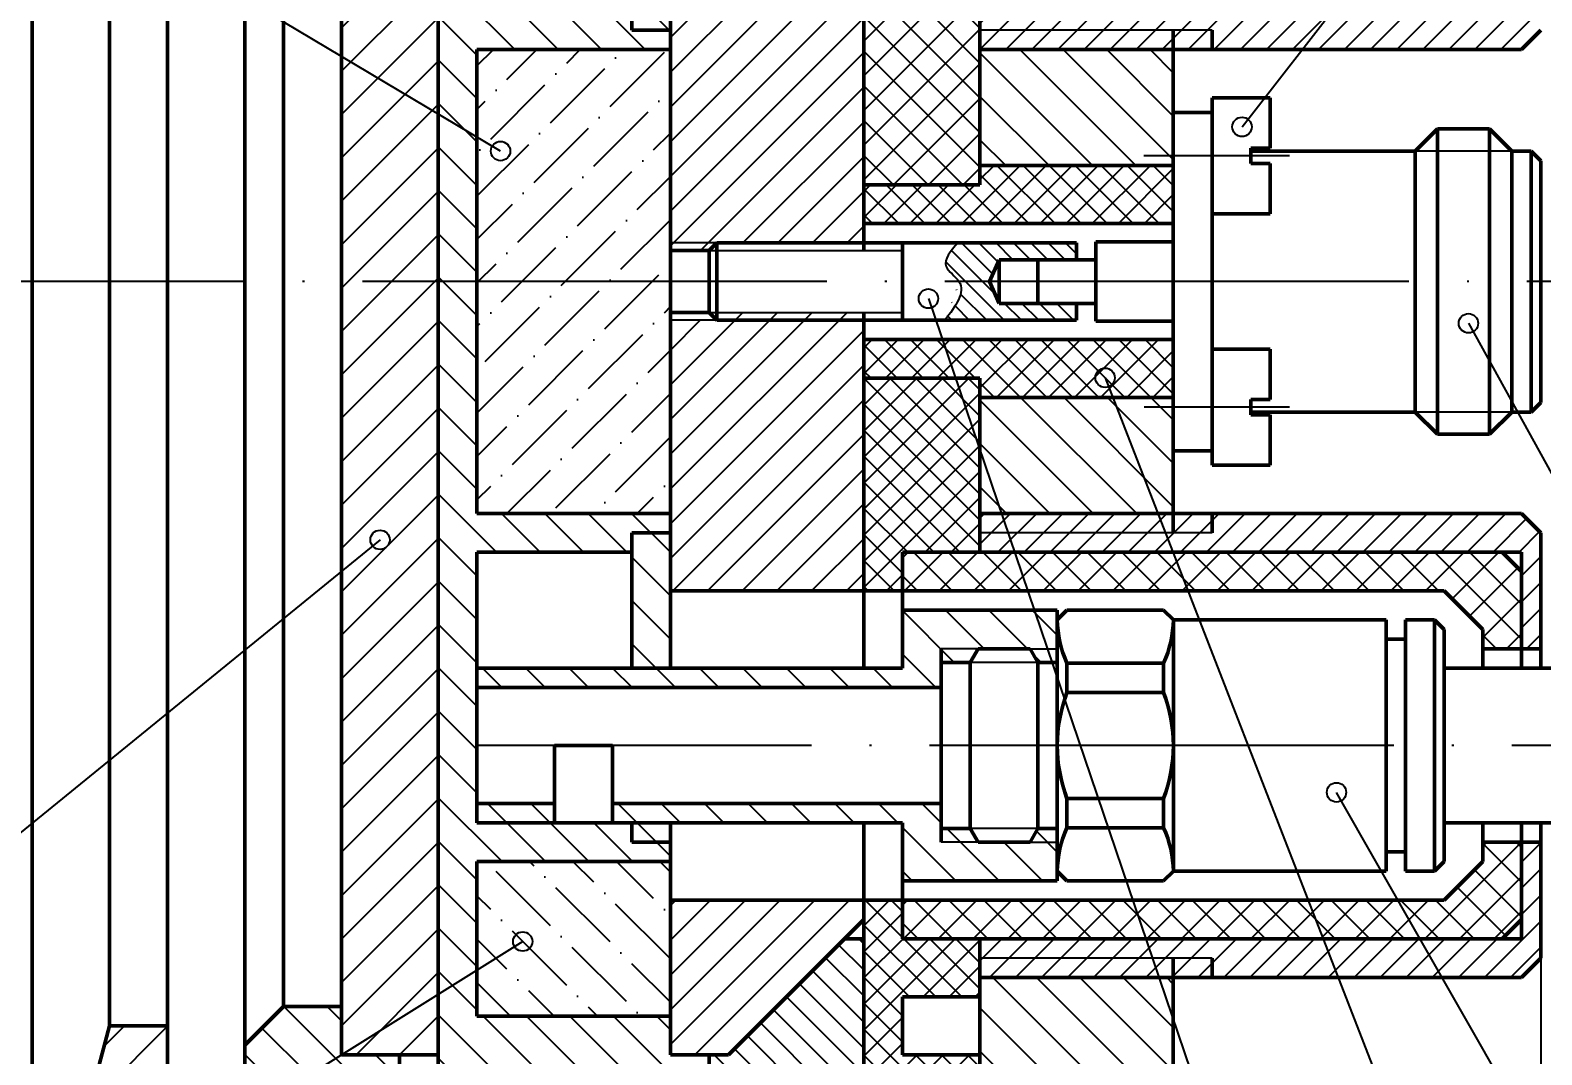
# Model space of a CAD drawing. Header units: millimetres. Extents: x -5427 to 3670, y -5891 to 948.
# Drawn here: x 1234.4 to 1312.5, y 161.8 to 214.8 of the extents above; entities that cross this region are included whole.
import ezdxf

# ---------------------------------------------------------------- set-up
doc = ezdxf.new("R2010")
doc.units = ezdxf.units.MM
doc.header["$MEASUREMENT"] = 0
doc.linetypes.add('ACAD_ISO04W100', pattern=[30, 24, -3, 0, -3])
doc.layers.add('оси', color=1, linetype='ACAD_ISO04W100')
doc.layers.add('Толстые', color=7, linetype='Continuous', lineweight=50)
doc.layers.add('Тонкие', color=140, linetype='Continuous', lineweight=25)
doc.styles.get("Standard").update_dxf_attribs({"font": 'isocpeui.ttf'})
doc.dimstyles.new('ISO-25', dxfattribs={"dimtxt": 4, "dimasz": 4, "dimexe": 1.25, "dimexo": 0, "dimtad": 1, "dimtxsty": 'Standard', "dimcen": 2.5, "dimadec": 0, "dimazin": 0, "dimtfac": 1, "dimtmove": 0, "dimatfit": 3, "dimfxl": 1, "dimarcsym": 0})
pattern_1 = [(45, (-847.4321965621589, 409.2934708427505), (-1.122532015133644, 1.122532015133644), [])]
pattern_2 = [(135, (-847.4321965621589, 409.2934708427505), (-1.122532015133644, -1.122532015133644), [])]

# ---------------------------------------------------------------- blocks, each defined once
blk = doc.blocks.new('*D57')
at = {"layer": 'Defpoints', "color": 0, "transparency": 16777216}
for p in [(1285.450202243368, 265.3352157158627), (1285.450202243368, 138.3359441790089), (1370.240925395517, 138.3359441790089)]:
    blk.add_point(p, dxfattribs=at)
at = {"layer": 'Тонкие', "color": 0, "lineweight": -2, "transparency": 16777216}
for p, q in [((1285.450202243368, 265.3352157158627), (1371.490925395517, 265.3352157158627)), ((1370.240925395517, 261.3352157158627), (1370.240925395517, 142.3359441790089)), ((1285.450202243368, 138.3359441790089), (1371.490925395517, 138.3359441790089))]:
    blk.add_line(p, q, dxfattribs=at)
at = {"layer": 'Тонкие', "color": 0, "transparency": 16777216}
for points in [[(1369.574258728851, 261.3352157158627), (1370.907592062184, 261.3352157158627), (1370.240925395517, 265.3352157158627)], [(1369.574258728851, 142.3359441790089), (1370.907592062184, 142.3359441790089), (1370.240925395517, 138.3359441790089)]]:
    blk.add_solid(points, dxfattribs=at)
at = {"layer": 'Тонкие', "color": 0, "transparency": 16777216, "insert": (1367.59016781976, 202.6375443235993), "char_height": 4, "attachment_point": 5, "rotation": 90}
blk.add_mtext('127*', dxfattribs=at)
blk = doc.blocks.new('*D403')
at = {"layer": 'Defpoints', "color": 0, "transparency": 16777216}
for p in [(1312.450612366552, 166.8355799474988), (1234.450552268201, 142.335592934448), (1312.450612366552, 125.7954134254742)]:
    blk.add_point(p, dxfattribs=at)
at = {"layer": 'Тонкие', "color": 0, "lineweight": -2, "transparency": 16777216}
for p, q in [((1312.450612366552, 166.8355799474988), (1312.450612366552, 124.5454134254742)), ((1234.450552268201, 142.335592934448), (1234.450552268201, 124.5454134254742)), ((1238.450552268201, 125.7954134254742), (1308.450612366552, 125.7954134254742))]:
    blk.add_line(p, q, dxfattribs=at)
at = {"layer": 'Тонкие', "color": 0, "transparency": 16777216}
for points in [[(1238.450552268201, 126.4620800921409), (1238.450552268201, 125.1287467588075), (1234.450552268201, 125.7954134254742)], [(1308.450612366552, 126.4620800921409), (1308.450612366552, 125.1287467588075), (1312.450612366552, 125.7954134254742)]]:
    blk.add_solid(points, dxfattribs=at)
at = {"layer": 'Тонкие', "color": 0, "transparency": 16777216, "insert": (1273.450582317377, 128.4461710012318), "char_height": 4, "attachment_point": 5}
blk.add_mtext('78*', dxfattribs=at)

msp = doc.modelspace()

# ---------------------------------------------------------------- hatches: boundary and pattern name
at = {"layer": 'Тонкие'}
h = msp.add_hatch(dxfattribs=at)
h.set_pattern_fill('ANSI31', color=256, scale=0.5, style=0)
h.set_pattern_definition(pattern_1)
h.paths.add_polyline_path([(1241.450552268201, 259.3355669604346), (1285.450202260783, 259.3355669604317), (1285.450202244464, 261.3355669604346), (1234.450552268201, 261.3355669604346), (1234.450552268201, 255.335579947441), (1238.450552268202, 240.3355799474563), (1241.4505522682, 240.3355799474472)])
h.paths.add_polyline_path([(1241.4505522682, 163.3355799474352), (1238.450552268202, 163.3355799474263), (1234.450552268201, 148.3355799474411), (1234.450552268201, 142.335592934448), (1285.450202244464, 142.335592934448), (1285.450202244465, 144.3355929344577), (1241.450552268199, 144.3355929344502)])
h = msp.add_hatch(dxfattribs=at)
h.set_pattern_fill('ANSI31', color=256, scale=0.5, angle=90, style=0)
h.set_pattern_definition(pattern_2)
h.paths.add_polyline_path([(1293.450202057369, 249.835563225996), (1290.450202288268, 249.8355632325843), (1290.450202288268, 249.3355632820244), (1288.450202243368, 248.835563251086), (1288.450202243368, 248.8355632799339), (1286.450202250157, 249.3355632489952), (1286.450202250157, 251.7355632358036), (1286.45020224565, 259.3355669604317), (1283.450216356092, 259.3355669604319), (1283.450523778521, 237.8355799474413), (1293.45020205737, 237.8355799474413)])
h.paths.add_polyline_path([(1293.450202057368, 259.3355669604234), (1290.450202243366, 259.3355669604234), (1290.450202243366, 251.7355669952924), (1290.450202288268, 251.7355632706737), (1290.450202288268, 250.8355632325843), (1293.450202057369, 250.835563225996)], flags=17)
h.paths.add_polyline_path([(1293.450204129726, 213.8355799474413), (1283.450552257065, 213.8355799474413), (1283.450552223648, 207.8355804486945), (1293.450216563868, 207.8355799474472), (1293.450228998009, 207.8355799474472), (1293.450228998009, 210.5855799474701), (1293.450210864886, 210.5855799474325)])
h.paths.add_polyline_path([(1293.45022899801, 195.8355799474413), (1283.450552298504, 195.8355802882935), (1283.450552275781, 189.835579947499), (1293.450253866292, 189.8355799474989), (1293.450247131132, 193.0855799474701), (1293.450228998009, 193.0855799474701)])
h.paths.add_polyline_path([(1293.45020205737, 165.8355799474989), (1283.450202057372, 165.835579947499), (1283.450202057373, 144.3355929344575), (1286.450202244464, 144.335592934458), (1286.450202244464, 151.9355929287558), (1286.450202250157, 154.3355966458938), (1288.450202301064, 154.8355966293791), (1290.450202288267, 154.3355966128647), (1290.450202288268, 153.8355966623049), (1293.45020205737, 153.8355966688931)])
h.paths.add_polyline_path([(1293.45020205737, 152.8355966688931), (1290.450202288268, 152.8355966623049), (1290.450202288268, 151.9355966242155), (1290.450202243366, 151.9355928995792), (1290.450202243366, 144.3355929344511), (1293.45020205737, 144.3355929344513)])
h.paths.add_polyline_path([(1286.850202231139, 154.3355966425909), (1286.450202250157, 154.3355966458938), (1286.450202250156, 151.9355929344494), (1286.850202250156, 152.3355929344489)], flags=17)
h.paths.add_polyline_path([(1290.450202288268, 152.8355966623048), (1290.050202246982, 152.8355966614264), (1290.050202246982, 152.3355929444796), (1290.450202288268, 151.9355928995788)], flags=17)
h.paths.add_polyline_path([(1290.450202288268, 154.3355966128646), (1290.050202246982, 154.3355966161675), (1290.050202246982, 153.8355966614264), (1290.450202288268, 153.8355966623049)], flags=16)
h.paths.add_polyline_path([(1286.850202250156, 251.335563235804), (1286.850202250156, 251.3355669604221), (1286.450202250156, 251.7355669604218), (1286.450202250157, 249.3355632489953), (1286.850202231139, 249.3355632522982)], flags=17)
h.paths.add_polyline_path([(1290.450202288268, 249.8355632325843), (1290.050202246981, 249.8355632334627), (1290.050202246982, 249.3355632787216), (1290.450202288268, 249.3355632820245)], flags=16)
h.paths.add_polyline_path([(1290.450202288268, 251.7355669952927), (1290.050202246982, 251.3355669503916), (1290.050202246982, 250.8355632334627), (1290.450202288268, 250.8355632325843)], flags=17)
h = msp.add_hatch(dxfattribs=at)
h.set_pattern_fill('ANSI37', color=256, scale=0.4, style=0)
h.set_pattern_definition([(45, (-32.13376869382773, 14.65053044209708), (-0.8980256121069152, 0.8980256121069154), []), (135, (-32.13376869382773, 14.65053044209708), (-0.8980256121069154, -0.8980256121069152), [])])
h.paths.add_polyline_path([(1279.450202057366, 257.3355669604346), (1275.450202057366, 257.3355671268105), (1275.450201963253, 255.835566960435), (1277.450201607397, 255.835566960435), (1277.450201260565, 251.3359188268997), (1277.450552268201, 251.3355678192614), (1277.450201260538, 251.3355678192614), (1277.45020124862, 251.1809523257176), (1279.450202057366, 254.8902483794606)])
h.paths.add_polyline_path([(1279.450202057367, 251.8355799474429), (1279.950202057367, 251.8355799474429), (1279.950202057367, 253.3355669604346), (1279.450202057366, 253.3355669604346), (1279.450202057366, 254.8902483794603), (1277.45020124862, 251.1809523257173), (1277.450201067838, 248.8355653638365), (1279.450202057368, 248.8355650167014)])
h.paths.add_polyline_path([(1283.450244953545, 257.3355669604346), (1281.450202057365, 257.3355669604347), (1281.450202057366, 253.3355669604346), (1280.950202057367, 253.3355669604346), (1280.950202057367, 251.8355799474429), (1283.450323596353, 251.8355799474429)])
h.paths.add_polyline_path([(1281.479772181857, 247.6488606635053, -0.5913973766519861), (1282.247684359852, 248.0710254001685), (1282.732882331561, 248.8355799474429), (1279.907118083342, 248.8355799474429), (1279.907118083342, 248.8355649373956), (1277.450201067838, 248.8355653638365), (1277.450200875139, 246.3355675856012), (1277.450552268201, 246.3355675856012), (1277.450200875111, 246.335216192345), (1277.450199911641, 233.8355799474413), (1279.450552268202, 233.8355799474413), (1279.450552268202, 235.8355799474413), (1283.450552375973, 235.8355799474413), (1283.450509479794, 238.8355799474429), (1279.450202057367, 238.8355799474429), (1279.450202057367, 241.835579947443), (1283.450466583616, 241.8355799474429), (1283.450437986163, 243.8355799474429), (1279.450202057368, 243.8355799474429), (1279.450202057368, 246.8355799474429), (1283.450395089985, 246.8355799474429), (1283.450366492532, 248.8355799474429), (1282.732882331561, 248.8355799474429), (1282.247684359852, 248.0710254001685, -0.2567571301440547), (1282.479772181857, 247.6488606635053, -1)])
h.paths.add_polyline_path([(1281.479772181857, 247.6488606635053, 1), (1282.479772181857, 247.6488606635053, 1)], flags=16)
h.paths.add_polyline_path([(1283.450552268203, 215.8355799474413), (1279.450552268202, 215.8355799474413), (1279.450552268202, 217.8355799474413), (1277.450198341547, 217.8355799474413), (1277.450196871259, 206.8355807494706), (1283.450552218078, 206.8355804486945)])
h = msp.add_hatch(dxfattribs=at)
h.set_pattern_fill('ANSI31', color=256, scale=0.5, angle=90, style=0)
h.set_pattern_definition(pattern_2)
h.paths.add_polyline_path([(1245.450550718434, 241.3355765599813), (1247.450552268201, 239.3355750102147), (1250.4505522682, 239.3355750102147), (1250.4505522682, 241.8355799474414), (1253.450552268201, 241.8355799474415), (1253.450552268201, 248.8355695293955), (1245.450551520038, 248.8355709179356)])
h.paths.add_polyline_path([(1245.450552268201, 255.835566960435), (1245.450551520038, 248.8355709179355), (1253.450552268201, 248.8355695293953), (1253.4505522682, 255.835566960435)])
h.paths.add_polyline_path([(1251.450552268201, 160.8355799474412), (1251.450552268201, 157.8355885098705), (1253.45055159493, 157.8355875594008), (1253.4505522682, 161.8355799474413), (1250.450552268201, 161.8355799474413), (1250.450552268201, 164.3355750102147), (1247.450552268201, 164.3355750102147), (1245.450552268201, 162.3355750102147), (1245.450552268201, 160.8355799474412)])
h.paths.add_polyline_path([(1253.450541361338, 151.8355898218961), (1251.450552268201, 151.8355898218961), (1251.4505522682, 148.835579947443), (1245.450540831984, 148.8355799474412), (1245.450540725103, 147.8355830599955), (1253.450540634212, 147.8355816057468)])
h = msp.add_hatch(dxfattribs=at)
h.set_pattern_fill('ANSI31', color=256, scale=0.5, angle=90, style=0)
h.set_pattern_definition([(135, (-32.13376869382773, 14.65053044209708), (-1.122532015133644, -1.122532015133644), [])])
h.paths.add_polyline_path([(1267.450552268201, 239.8355799474413), (1267.450552268201, 241.8355799474413), (1268.450552236141, 241.8355799367545), (1268.450552364381, 245.8355675856012), (1261.450552268201, 245.8355675856012), (1261.450552268201, 243.8355675856012), (1261.450552268201, 242.8355675856012), (1255.450552394283, 242.8355675856012), (1255.450552791929, 201.8355799474413), (1257.450552268201, 201.8355799474413), (1257.450552268201, 213.8355799474413), (1267.450553620413, 213.8355799474413), (1267.45055354529, 214.8355799474413), (1265.450552268201, 214.8355799474411), (1265.450552268201, 215.8355799474413), (1257.450552268201, 215.8355799474413), (1257.450552268201, 229.8355799474413), (1265.450552268201, 229.8355799474413), (1265.450552268201, 230.8355799474413), (1267.450552268201, 230.8355799474413), (1267.450552268201, 231.8355799474413), (1257.450552268201, 231.8355799474412), (1257.450552268202, 239.8355799474413)])
h.paths.add_polyline_path([(1263.625085268339, 254.1952388727186, -0.533045411100203), (1264.314317236155, 254.6580468916169), (1264.795779161329, 255.835566960435), (1255.450552268201, 255.835566960435), (1255.4505522779, 254.8355675856012), (1261.450552268201, 254.8355675856012), (1261.450552268201, 251.8355683895487), (1268.45055172585, 251.8355680529166), (1268.45055172585, 255.835566960435), (1264.795779161329, 255.835566960435), (1264.314317236155, 254.6580468916169, -0.3045927964812938), (1264.625085268339, 254.1952388727186, -1)])
h.paths.add_polyline_path([(1264.625085268339, 254.1952388727186, 1), (1263.625085268339, 254.1952388727186, 1)], flags=16)
h.paths.add_polyline_path([(1257.450552268201, 163.8355799474413), (1257.450552268201, 171.8355799474411), (1267.450549252264, 171.8355799474412), (1267.450550760243, 172.8355799474412), (1265.4505522682, 172.8355799474413), (1265.4505522682, 173.8355722755551), (1257.450552268202, 173.8355678916194), (1257.450552268201, 187.8355799474412), (1265.4505522682, 187.8355799474411), (1265.450552268199, 188.8355799474413), (1267.450555498486, 188.8355799474413), (1267.450555423363, 189.8355799474413), (1257.450552268201, 189.8355799474411), (1257.450552268201, 201.8355799474413), (1255.450552791929, 201.8355799474413), (1255.450553218671, 157.8355866089299), (1266.950903214965, 157.8355811435606), (1268.450549367694, 157.8355811435606), (1268.450553235028, 161.835570940756), (1267.450534172458, 161.8355664373268), (1267.450537188435, 163.8355799474413)])
h.paths.add_polyline_path([(1267.45055199057, 147.8355849024591), (1268.45053969934, 147.8355852074781), (1268.450543566688, 151.8355898218961), (1266.950911893297, 151.8355898218961), (1266.950903214965, 151.8355811435606), (1266.950903214965, 151.8355898218961), (1255.4505522682, 151.8355898218961), (1255.450551956576, 147.8355812421827)])
h.paths.add_polyline_path([(1266.950903214965, 157.8355811435606), (1267.450902977911, 157.3355813772207), (1268.450548884276, 157.3355813772207), (1268.450549367694, 157.8355811435606)])
h.paths.add_polyline_path([(1267.450902977911, 152.3355811435606), (1266.950911893297, 151.8355898218961), (1268.450543566688, 151.8355898218961), (1268.450544050097, 152.3355811435606)])
h.paths.add_polyline_path([(1257.450552268202, 174.8355682551768), (1257.450552268202, 173.8355799474411), (1261.450552268202, 173.8355799474412), (1261.450552268202, 174.8355675280525)], flags=16)
h.paths.add_polyline_path([(1264.450552268201, 174.8355669827092), (1264.450552268202, 173.8355717275631), (1279.450612366551, 173.8355799474754), (1279.450612366552, 170.8355799474989), (1287.450612366552, 170.835579947499), (1287.450612366552, 172.8355799474989), (1286.046467178123, 172.8355799474989), (1283.354757554981, 172.8355799474989), (1281.450612366552, 172.835579947499), (1281.450612366552, 174.8355638924199)])
h.paths.add_polyline_path([(1281.450612366552, 180.83556389242), (1281.450612366552, 182.8355799474953), (1283.354757554984, 182.8355799474953), (1286.046467178119, 182.8355799474989), (1287.450612366552, 182.835579947499), (1287.450612366552, 184.835579947499), (1279.450612366552, 184.835579947499), (1279.450612366552, 181.835579947499), (1257.450552268201, 181.8355592886344), (1257.450552268202, 180.8355682551769)])
h.paths.add_polyline_path([(1281.450612366552, 182.8355799474953), (1281.450612366552, 182.1355799474982), (1282.950612366552, 182.1355799474982), (1283.354757554983, 182.8355799474952)], flags=16)
h.paths.add_polyline_path([(1286.046467178119, 182.835579947499), (1286.450612366552, 182.1355799474982), (1287.450612366552, 182.1355799474982), (1287.450612366552, 182.835579947499)], flags=16)
h.paths.add_polyline_path([(1287.450612366552, 172.8355799474989), (1287.450612366552, 173.5355799474934), (1286.450612366552, 173.5355799474934), (1286.046467178123, 172.8355799474989)], flags=16)
h.paths.add_polyline_path([(1283.354757554981, 172.8355799474989), (1282.950612366548, 173.5355799474996), (1281.450612366552, 173.5355799474996), (1281.450612366552, 172.835579947499)], flags=16)
h.paths.add_polyline_path([(1257.450552268201, 222.8355799474413), (1257.450552268201, 221.8355799474413), (1279.450552268201, 221.8355799474412), (1279.450552268201, 218.8355799474413), (1287.450552268201, 218.8355799474413), (1287.450552268201, 220.8355799474413), (1286.046407079772, 220.8355799474413), (1283.354697456631, 220.8355799474413), (1281.450552268201, 220.8355799474413), (1281.450552268201, 222.8355799474413)])
h.paths.add_polyline_path([(1261.492004152529, 229.8355799474413), (1260.914653883339, 228.8355799474413), (1281.450552268201, 228.8355799474413), (1281.450552268201, 230.8355799474376), (1283.354697456633, 230.8355799474376), (1286.046407079768, 230.8355799474413), (1287.450552268201, 230.8355799474412), (1287.450552268201, 232.8355799474413), (1279.450552268201, 232.8355799474413), (1279.450552268201, 229.8355799474413)])
h.paths.add_polyline_path([(1281.450552268201, 230.8355799474376), (1281.450552268201, 230.1355799474405), (1282.950552268201, 230.1355799474405), (1283.354697456632, 230.8355799474376)], flags=16)
h.paths.add_polyline_path([(1286.046407079768, 230.8355799474413), (1286.450552268201, 230.1355799474405), (1287.450552268201, 230.1355799474406), (1287.450552268201, 230.8355799474412)], flags=16)
h.paths.add_polyline_path([(1281.450552268201, 221.535579947442), (1281.450552268201, 220.8355799474412), (1283.35469745663, 220.8355799474413), (1282.950552268197, 221.535579947442)], flags=16)
h.paths.add_polyline_path([(1287.450552268201, 220.8355799474413), (1287.450552268201, 221.5355799474356), (1286.450552268201, 221.5355799474356), (1286.046407079772, 220.8355799474413)], flags=16)
h.paths.add_polyline_path([(1267.45055301943, 221.8355799474413), (1265.450552268201, 221.8355799474413), (1265.450552268201, 214.8355799474411), (1267.45055354529, 214.8355799474413)], flags=17)
h.paths.add_polyline_path([(1265.450552268201, 230.8355799474413), (1265.450552268201, 229.8355799474413), (1267.450552268201, 229.8355799474413), (1267.450552268201, 230.8355799474413)], flags=17)
h.paths.add_polyline_path([(1267.450555498486, 188.8355799474413), (1265.4505522682, 188.8355799474413), (1265.4505522682, 181.8355668009283), (1267.450556024347, 181.8355686790053)], flags=16)
h.paths.add_polyline_path([(1267.450550760242, 172.8355799474412), (1267.450552268211, 173.835573371539), (1265.4505522682, 173.8355722755551), (1265.4505522682, 172.8355799474412)], flags=16)
h = msp.add_hatch(dxfattribs=at)
h.set_pattern_fill('ANSI31', color=256, scale=0.3, angle=90, style=0)
h.set_pattern_definition([(135, (-847.4321965621589, 409.2934708427505), (-0.6735192090801865, -0.6735192090801864), [])])
h.paths.add_polyline_path([(1269.45055172585, 255.835566960435), (1269.45055172585, 251.8355680048263), (1277.450201299078, 251.8355676201207), (1277.450201607397, 255.835566960435)])
h.paths.add_polyline_path([(1276.45055220408, 235.8355799474413), (1277.450200065801, 235.8355799474412), (1277.450200836599, 245.8355675856012), (1269.450552264639, 245.8355675856012), (1269.45055223614, 241.8355799260677), (1270.45055223614, 241.835579915381)])
h.paths.add_polyline_path([(1270.450553235038, 161.8355799474428), (1269.450553235033, 161.8355754440994), (1269.450546467185, 154.8355789053688), (1277.450198854635, 154.835578839663), (1277.450194889335, 167.8355799474412), (1276.450553235036, 167.8355799474412)])
h.paths.add_polyline_path([(1277.450198854635, 154.835578839663), (1269.450546467185, 154.8355789053688), (1269.450539699341, 147.8355855125012), (1277.450200989794, 147.8355879525823)])
h = msp.add_hatch(dxfattribs=at)
h.set_pattern_fill('ANSI31', color=256, scale=0.5, style=0)
h.set_pattern_definition(pattern_1)
h.paths.add_polyline_path([(1255.450552403982, 241.8355799474413), (1250.4505522682, 241.8355799474414), (1250.450552268201, 201.8355799474413), (1255.450552791929, 201.8355799474413)])
h.paths.add_polyline_path([(1250.4505522682, 201.8355799474412), (1250.450552268201, 161.8355799474413), (1255.450553179876, 161.8355799474413), (1255.450552791929, 201.8355799474413)])
h = msp.add_hatch(dxfattribs=at)
h.set_pattern_fill('ANSI31', color=256, scale=0.4, style=0)
h.set_pattern_definition([(45, (-847.4321965621589, 409.2934708427505), (-0.8980256121069152, 0.8980256121069154), [])])
h.paths.add_polyline_path([(1270.450552236141, 241.835579915381), (1267.450552268201, 241.8355799474413), (1267.450552268201, 233.8355799474413), (1277.450199925395, 233.8355799474413), (1277.450200005941, 234.8359321455798)])
h.paths.add_polyline_path([(1277.450198341548, 217.8355799474413), (1267.450553319921, 217.8355799474413), (1267.450554371642, 203.8355779685245), (1269.850552238494, 203.8355777890839), (1269.850557961248, 203.8355835118379), (1277.450196018776, 203.8355821297674), (1277.450196603934, 209.8355799474413), (1277.450197272247, 209.8355799474411)])
h.paths.add_polyline_path([(1277.450195774653, 200.2355761695479), (1269.450552258475, 200.2355776407829), (1269.450552260923, 200.2355777597992), (1267.450554642085, 200.2355776529376), (1267.450555723855, 185.8355799474413), (1277.450194431968, 185.835579947456)])
h.paths.add_polyline_path([(1277.450194584422, 168.8352212968266), (1277.450194279289, 169.835579947456), (1267.450546236306, 169.8355799474413), (1267.450534172458, 161.8355664373267), (1270.450553235038, 161.8355799474427)])
h.paths.add_polyline_path([(1269.850552238494, 203.8355777890839), (1267.450554371642, 203.8355779685244), (1267.450554401692, 203.4355776388386), (1269.450552238495, 203.4355777890843)])
h.paths.add_polyline_path([(1269.450552379939, 200.2355776407829), (1269.450552258475, 200.2355776407829), (1269.450552258475, 200.2355777597992), (1267.450554642085, 200.2355776529376), (1267.450554672134, 199.8355779164486), (1269.850552246657, 199.8355777776795)], flags=16)
h = msp.add_hatch(dxfattribs=at)
h.set_pattern_fill('ANSI36', color=256, scale=0.5, angle=90, style=0)
h.set_pattern_definition([(135, (-847.4321965621589, 409.2934708427505), (-3.086963041617522, 0.8418990113502338), [3.96875, -0.79375, 0, -0.79375])])
h.paths.add_polyline_path([(1257.450552268201, 163.8355799474413), (1267.450537188435, 163.8355799474412), (1267.450549252263, 171.8355799474413), (1257.450552268201, 171.8355799474411)])
h.paths.add_polyline_path([(1267.450552268201, 231.8355799474412), (1267.450552268201, 239.8355799474413), (1257.450552268202, 239.8355799474413), (1257.450552268201, 231.8355799474412)])
h = msp.add_hatch(dxfattribs=at)
h.set_pattern_fill('ANSI31', color=256, scale=0.3, style=0)
h.set_pattern_definition([(45, (-847.4321965621589, 409.2934708427505), (-0.6735192090801864, 0.6735192090801865), [])])
h.paths.add_polyline_path([(1295.450202056611, 237.8355799474413), (1295.450377225541, 236.8355799474413), (1283.450538077247, 236.8355799474413), (1283.450552375973, 235.8355799474413), (1311.450552268202, 235.8355799474411), (1311.450552268202, 230.8355799474413), (1312.450552268202, 230.8355799474413), (1312.450552268202, 236.8355799474413), (1311.450552268202, 237.8355799474413)])
h.paths.add_polyline_path([(1293.450202057369, 236.8355799474413), (1293.450202057369, 237.8355799474413), (1283.450523778521, 237.8355799474413), (1283.450538077247, 236.8355799474413)])
h.paths.add_polyline_path([(1295.450377225541, 236.8355799474413), (1295.450202056611, 237.8355799474413), (1293.450202057369, 237.8355799474413), (1293.450202057369, 236.8355799474413)], flags=16)
h.paths.add_polyline_path([(1312.450552268202, 220.8355799474413), (1311.450552268202, 220.8355799474413), (1311.450552268202, 215.8355799474413), (1283.450552268203, 215.8355799474413), (1283.450552262634, 214.8355799466424), (1295.450377164167, 214.8352295789086), (1295.450202056611, 213.8355799474413), (1311.450552268202, 213.8355799474411), (1312.450552268202, 214.8355799474416)])
h.paths.add_polyline_path([(1293.450204129726, 213.8355799474413), (1293.450202057974, 214.8352879794957), (1283.450552262634, 214.8355799466424), (1283.450552257064, 213.8355799474413)])
h.paths.add_polyline_path([(1293.450202057974, 214.8352879794958), (1293.450204129726, 213.8355799474413), (1295.450202056611, 213.8355799474413), (1295.450377164167, 214.8352295789086)], flags=16)
h.paths.add_polyline_path([(1293.450255938649, 188.835579947499), (1293.450253866292, 189.8355799474989), (1283.45055227578, 189.8355799474989), (1283.450552271993, 188.835579947499)], flags=17)
h.paths.add_polyline_path([(1293.450253866292, 189.835579947499), (1293.450255938649, 188.835579947499), (1295.450437323891, 188.835579947499), (1295.450262154962, 189.8355799474989)])
h.paths.add_polyline_path([(1295.450262154962, 189.8355799474989), (1295.450437323891, 188.835579947499), (1283.450552271993, 188.835579947499), (1283.450552268206, 187.835579947499), (1311.450612366553, 187.8355799474988), (1311.450612366552, 182.8355799474989), (1312.450612366552, 182.835579947499), (1312.450612366552, 188.835579947499), (1311.450612366552, 189.8355799474989)])
h.paths.add_polyline_path([(1311.450612366553, 165.8355799474988), (1312.450612366553, 166.8355799474995), (1312.450612366552, 172.835579947499), (1311.450612366552, 172.835579947499), (1311.450612366552, 167.8355799474989), (1283.450202057371, 167.835579947499), (1283.450202057371, 166.835579947499), (1295.450437323891, 166.8355799474988), (1295.450262154962, 165.8355799474989)])
h.paths.add_polyline_path([(1293.45020205737, 165.8355799474989), (1293.45020205737, 166.8355799474989), (1283.450202057371, 166.835579947499), (1283.450202057372, 165.835579947499)], flags=17)
h.paths.add_polyline_path([(1293.45020205737, 166.8355799474989), (1293.45020205737, 165.835579947499), (1295.450262154962, 165.8355799474989), (1295.450437323891, 166.8355799474989)], flags=17)
h = msp.add_hatch(dxfattribs=at)
h.set_pattern_fill('ANSI36', color=256, scale=0.5, style=0)
h.set_pattern_definition([(45, (-847.4321965621589, 409.2934708427505), (0.8418990113502336, 3.086963041617522), [3.96875, -0.79375, 0, -0.79375])])
h.paths.add_polyline_path([(1267.450553620413, 213.8355799474413), (1257.450552268201, 213.8355799474413), (1257.450552268201, 201.8355799474413), (1267.450552268201, 201.8355799474413), (1267.450552453738, 204.3171205307867), (1267.431743987288, 204.3171205307867), (1267.450554334055, 204.3359308864716)])
h.paths.add_polyline_path([(1267.450554711082, 199.3171202971284), (1267.450552079903, 199.3171202971284), (1267.4505522682, 201.8355799474413), (1257.450552268201, 201.8355799474413), (1257.450552268201, 189.8355799474411), (1267.450555423363, 189.8355799474413)])
h = msp.add_hatch(dxfattribs=at)
h.set_pattern_fill('ANSI37', color=256, scale=0.3, angle=90, style=0)
h.set_pattern_definition([(135, (-847.4321965621589, 409.2934708427505), (-0.6735192090801865, -0.6735192090801864), []), (225, (-847.4321965621589, 409.2934708427505), (0.6735192090801864, -0.6735192090801865), [])])
h.paths.add_polyline_path([(1293.450222780938, 204.8355799474468), (1293.450216563867, 207.8355799474471), (1283.450552223647, 207.8355804486945), (1283.450552218078, 206.8355804486945), (1277.45019687126, 206.8355807494708), (1277.450196603935, 204.8355807494708)])
h.paths.add_polyline_path([(1277.450195644114, 198.8355804928236), (1277.45019545763, 196.8355804928236), (1283.450552302291, 196.8355802882935), (1283.450552298504, 195.8355802882935), (1293.450228998009, 195.8355799474413), (1293.450228998009, 198.8355799474413)])
h = msp.add_hatch(dxfattribs=at)
h.set_pattern_fill('ANSI31', color=256, scale=0.2, angle=90, style=0)
h.set_pattern_definition([(135, (-847.4321965621589, 409.2934708427505), (-0.4490128060534577, -0.4490128060534576), [])])
edge = h.paths.add_edge_path()
edge.add_line((1284.450228998009, 202.9655799474701), (1288.45022899801, 202.9655799474701))
edge.add_line((1288.45022899801, 202.9655799474701), (1288.45022899801, 203.8355801293013))
edge.add_line((1288.45022899801, 203.8355801293012), (1282.302833175001, 203.8355812472668))
edge.add_spline(control_points=[(1282.302833175001, 203.8355812472668), (1281.937527318993, 203.4076381019635), (1281.296158853456, 202.6562971805773), (1282.19385028425, 202.1073865771806), (1282.369115674268, 201.8355799474413)], knot_values=[0, 0, 0, 0, 1.356419349146966, 2.381469068400858, 2.381469068400858, 2.381469068400858, 2.381469068400893], degree=3, periodic=0)
edge.add_line((1282.369115674268, 201.8355799474413), (1283.950228998009, 201.8355799474413))
edge.add_line((1283.950228998009, 201.8355799474413), (1284.450228998009, 202.9655799474702))
edge = h.paths.add_edge_path()
edge.add_line((1283.950228998022, 201.8355799474413), (1282.369115674267, 201.8355799474413))
edge.add_spline(control_points=[(1282.369115674268, 201.8355799474413), (1282.733100232892, 201.2711021794852), (1282.186512090738, 200.5533406313317), (1281.639923948584, 199.8355790831785)], knot_values=[2.381469068400858, 2.381469068400858, 2.381469068400858, 2.381469068400893, 4.510253705196564, 4.510253705196564, 4.510253705196564, 4.510253705196564], degree=3, periodic=0)
edge.add_line((1281.639923948584, 199.8355790831785), (1288.45022899801, 199.8355798373192))
edge.add_line((1288.45022899801, 199.8355798373192), (1288.45022899801, 200.7055799474701))
edge.add_line((1288.45022899801, 200.7055799474701), (1284.450228998009, 200.7055799474701))
edge.add_line((1284.450228998009, 200.7055799474701), (1283.950228998022, 201.8355799474413))
h = msp.add_hatch(dxfattribs=at)
h.set_pattern_fill('ANSI37', color=256, scale=0.3, style=0)
h.set_pattern_definition([(45, (-25.11330042412737, -343.3494697649093), (-0.6735192090801864, 0.6735192090801865), []), (135, (-25.11330042412737, -343.3494697649093), (-0.6735192090801865, -0.6735192090801864), [])])
h.paths.add_polyline_path([(1283.450552302291, 196.8355802882934), (1277.45019545763, 196.8355804928236), (1277.450194431968, 185.835579947456), (1279.450612366552, 185.835579947459), (1279.450612366552, 187.835579947499), (1283.450552268206, 187.835579947499)])
h.paths.add_polyline_path([(1283.450202057371, 167.835579947499), (1279.450612366552, 167.8355799474991), (1279.450612366552, 169.835579947459), (1277.450194279289, 169.835579947456), (1277.450198854635, 154.835578839663), (1279.450202115182, 154.8355788232358), (1279.450202115182, 154.8355800027952), (1283.450202057372, 154.8355800077156), (1283.450202057373, 156.8355800077157), (1279.450202112721, 156.8355800027952), (1279.450202109031, 159.8355800027953), (1283.450202057372, 159.8355800077156), (1283.450202057372, 161.8355800077156), (1279.45020210657, 161.8355800027952), (1279.45020210288, 164.8355800027953), (1283.450202057372, 164.8355800077156)])
h.paths.add_polyline_path([(1279.450202057372, 150.3355929898036), (1279.950202120716, 150.3355929904186), (1279.950202118871, 151.8355800034103), (1279.450202118871, 151.8355800027953), (1279.450202115182, 154.8355788232358), (1277.450198854635, 154.835578839663), (1277.450200989793, 147.8355879525823), (1275.450201932584, 147.8355873425365), (1275.450202057365, 146.335592768072), (1279.450202057373, 146.3355929344479)])
h.paths.add_polyline_path([(1283.450202057372, 151.8355800077155), (1280.950202118871, 151.8355800046403), (1280.950202120716, 150.3355929916487), (1281.450202057372, 150.3355929922637), (1281.450202057372, 146.3355929344538), (1283.450202057373, 146.335592934454)])
h = msp.add_hatch(dxfattribs=at)
h.set_pattern_fill('ANSI37', color=256, scale=0.4, angle=90, style=0)
h.set_pattern_definition([(135, (-32.13376869382773, 14.65053044209708), (-0.8980256121069154, -0.8980256121069152), []), (225, (-32.13376869382773, 14.65053044209708), (0.8980256121069152, -0.8980256121069154), [])])
h.paths.add_polyline_path([(1310.450612366553, 187.8355799474988), (1293.425181455558, 187.8355799474989), (1294.201658367987, 185.8355799474809), (1307.450612366551, 185.8355799475005), (1309.450612366552, 183.8355799474992), (1309.450612366552, 182.835579947499), (1311.450612366552, 182.835579947499), (1311.450612366552, 186.835579947499)])
h.paths.add_polyline_path([(1311.450612366552, 168.835579947499), (1311.450612366552, 172.835579947499), (1309.450612366552, 172.835579947499), (1309.450612366552, 171.8355799474988), (1307.450612366554, 169.8355799475004), (1300.413473667357, 169.8355799474899), (1301.189950579775, 167.835579947499), (1310.450612366553, 167.835579947499)])
h.paths.add_polyline_path([(1300.413473667357, 169.83557994749), (1291.34724081913, 169.8355799474766), (1292.026082367199, 167.835579947499), (1301.189950579775, 167.835579947499)])
h.paths.add_polyline_path([(1291.34724081913, 169.8355799474766), (1279.450612366553, 169.835579947459), (1279.450612366552, 167.835579947499), (1292.026082367199, 167.835579947499)])
h.paths.add_polyline_path([(1285.237666886432, 187.835579947499), (1279.450612366552, 187.835579947499), (1279.450612366552, 185.8355799474591), (1285.916508434519, 185.8355799474686)])
h.paths.add_polyline_path([(1293.425181455558, 187.8355799474989), (1285.237666886432, 187.835579947499), (1285.916508434519, 185.8355799474686), (1294.201658367987, 185.8355799474809)])

# ---------------------------------------------------------------- linework, layer by layer
at = {"layer": 'оси'}
for p, q in [((1299.450228998008, 208.3355799474413), (1291.927942502765, 208.3355799474413)), ((1335.732888167326, 201.8355799474413), (1214.193026155881, 201.8355799474413)), ((1299.45022899801, 195.3355799474413), (1291.938706568094, 195.3355799474413)), ((1334.950359488408, 177.8355613267063), (1257.450546451205, 177.8355678916158))]:
    msp.add_line(p, q, dxfattribs=at)
at = {"layer": 'Толстые'}
for p, q in [((1234.450552268201, 261.3355669604346), (1234.450552268201, 142.335592934448)), ((1241.4505522682, 144.3355929344502), (1241.450552268201, 259.3355669604346)), ((1245.450540725103, 147.8355830599954), (1245.450552268201, 255.835566960435)), ((1255.45055321867, 157.8355866089298), (1255.450552268201, 255.835566960435)), ((1250.450552268201, 161.8355799474413), (1250.4505522682, 241.8355799474414)), ((1238.450552268193, 240.3355799474862), (1238.450552268202, 163.3355799474255)), ((1247.450552268201, 239.3355750102147), (1247.450552268201, 164.3355750102147)), ((1265.450552268201, 214.8355799474413), (1265.450552268201, 221.8355799474413)), ((1267.450556024347, 181.8355686790053), (1267.45055301943, 221.8355799474413)), ((1277.450198876198, 221.8355799474413), (1277.450196603934, 204.8355799474413)), ((1283.450552268203, 215.8355799474413), (1283.450552218078, 206.8355804486945)), ((1267.450552268201, 214.8355799474413), (1265.450552268201, 214.835579947441)), ((1293.450202057369, 214.8355799474413), (1293.450255938649, 188.835579947499)), ((1295.450202056611, 213.8355799474413), (1295.450377225541, 214.8355799474413)), ((1312.450552268202, 214.8355799474411), (1311.450552268202, 213.8355799474411)), ((1257.450552268201, 189.835579947441), (1257.450552268201, 213.8355799474413)), ((1267.450552268201, 213.8355799474413), (1257.450552268201, 213.8355799474413)), ((1311.450552268202, 213.8355799474411), (1283.45052489999, 213.8355799474413)), ((1295.450228998009, 192.3355799474412), (1295.450228998009, 211.335579947441)), ((1298.450228998009, 211.335579947441), (1295.450228998009, 211.335579947441)), ((1298.45022899801, 208.7355799474441), (1298.450228998009, 211.335579947441)), ((1295.450228998009, 210.5855799474701), (1293.450228998009, 210.5855799474701)), ((1293.450228998009, 193.0855799474701), (1293.450228998009, 210.5855799474701)), ((1277.450196603934, 209.8355799474413), (1277.450195979765, 203.4355762126521)), ((1307.100228998009, 209.7355799474411), (1305.950228998009, 208.585579947441)), ((1309.80022899801, 209.7355799474411), (1307.100228998008, 209.7355799474411)), ((1307.100228998009, 193.9355799474409), (1307.100228998008, 209.7355799474411)), ((1310.950228998009, 208.585579947441), (1309.80022899801, 209.7355799474411)), ((1309.80022899801, 193.9355799474409), (1309.80022899801, 209.7355799474411)), ((1297.45022899801, 207.9355799474409), (1297.450228998009, 208.7355799474411)), ((1298.450228998008, 208.7355799474441), (1297.450228998009, 208.7355799474473)), ((1305.950228998008, 208.585579947441), (1297.450228998009, 208.585579947441)), ((1298.450228998009, 207.9355799474409), (1297.45022899801, 207.9355799474409)), ((1298.45022899801, 205.335579947441), (1298.45022899801, 207.9355799474407)), ((1305.950228998008, 195.0855799474406), (1305.950228998009, 208.585579947441)), ((1311.950228998009, 208.585579947441), (1310.950228998008, 208.585579947441)), ((1310.950228998009, 195.0855799474406), (1310.95022899801, 208.5855799474401)), ((1311.950228998009, 208.585579947441), (1312.450228998009, 208.085579947441)), ((1311.950228998009, 195.085579947441), (1311.950228998009, 208.585579947441)), ((1312.450228998009, 195.585579947441), (1312.450228998009, 208.085579947441)), ((1293.450228998009, 207.8355799474465), (1283.450552223647, 207.8355804486945)), ((1245.450552268201, 206.8355750102147), (1245.450552268201, 159.8355750102147)), ((1283.450552218078, 206.8355804486945), (1277.450196954796, 206.8355807494708)), ((1293.45022884763, 204.8355799474465), (1277.450196854543, 204.8355807494708)), ((1298.450228998009, 205.335579947441), (1295.450228998009, 205.3355799474413)), ((1267.450552081257, 199.3352265841846), (1267.450552455144, 204.3359290075601)), ((1269.450552238495, 203.4355777890843), (1267.450554401692, 203.4355776388386)), ((1269.850552238494, 203.8355777890839), (1269.450552238495, 203.4355777890843)), ((1269.450552258475, 203.435577809065), (1269.450552258475, 200.2355777922586)), ((1269.850552244188, 203.8355777947769), (1269.850552273364, 199.8355777890839)), ((1288.45022899801, 203.8355801293013), (1269.850557961248, 203.8355835118379)), ((1279.450196058591, 203.8355817660474), (1279.450192076802, 199.8355788462163)), ((1288.45022899801, 202.9655799474701), (1288.45022899801, 203.8355801293013)), ((1293.450228998009, 203.8855799474701), (1289.450228998009, 203.8855799474701)), ((1289.45022899801, 199.7855799474701), (1289.45022899801, 203.8855799474701)), ((1283.950228998009, 201.8355799474413), (1284.450228998009, 202.9655799474701)), ((1289.450228998009, 202.9655799474701), (1284.450228998009, 202.9655799474701)), ((1284.450228998009, 200.70557994747), (1284.450228998009, 202.9655799474701)), ((1286.450228998009, 200.70557994747), (1286.450228998009, 202.9655799474701)), ((1283.950228998009, 201.8355799474701), (1284.450228998009, 200.7055799474701)), ((1269.450552260923, 200.2355777597992), (1267.450552148573, 200.2355776529374)), ((1269.850552273364, 199.8355777509724), (1269.450552260922, 200.2355777597992)), ((1277.450195774653, 200.235576199844), (1277.450194058999, 181.8355780690327)), ((1289.450228998009, 200.7055799474701), (1284.450228998009, 200.7055799474701)), ((1288.45022899801, 199.8355798373192), (1288.450228998011, 200.7055799474701)), ((1288.45022899801, 199.8355798373192), (1269.850552246657, 199.8355777776795)), ((1293.450228998009, 199.7855799474701), (1289.450228998009, 199.7855799474701)), ((1293.450229100268, 198.8355799474413), (1277.450195433726, 198.8355804928236)), ((1298.450228998009, 198.335579947441), (1295.450228998009, 198.335579947441)), ((1298.45022899801, 195.7355799474441), (1298.450228998009, 198.335579947441)), ((1283.450552302291, 196.8355802882935), (1277.450195365554, 196.8355804928236)), ((1283.450552302291, 196.8355802882935), (1283.450552268206, 187.835579947499)), ((1293.450228998009, 195.8355799474413), (1283.450552298504, 195.8355802882935)), ((1297.45022899801, 194.9355799474409), (1297.450228998009, 195.7355799474411)), ((1298.450228998008, 195.7355799474441), (1297.450228998009, 195.7355799474473)), ((1312.450228998009, 195.585579947441), (1311.950228998009, 195.085579947441)), ((1305.950228998009, 195.085579947441), (1297.45022899801, 195.085579947441)), ((1298.450228998009, 194.9355799474409), (1297.45022899801, 194.9355799474409)), ((1298.45022899801, 192.335579947441), (1298.45022899801, 194.9355799474407)), ((1307.100228998009, 193.9355799474409), (1305.950228998009, 195.085579947441)), ((1310.950228998009, 195.085579947441), (1309.80022899801, 193.9355799474409)), ((1311.950228998009, 195.085579947441), (1310.950228998009, 195.085579947441)), ((1309.80022899801, 193.9355799474409), (1307.100228998009, 193.9355799474409)), ((1295.450228998009, 193.0855799474701), (1293.450228998009, 193.0855799474701)), ((1298.450228998009, 192.335579947441), (1295.450228998009, 192.3355799474413)), ((1267.450552268201, 189.8355799474413), (1257.450552268201, 189.8355799474411)), ((1311.450612366552, 189.8355799474989), (1283.450584998341, 189.835579947499)), ((1295.450262154962, 189.835579947499), (1295.450437323891, 188.835579947499)), ((1312.450612366552, 188.8355799474989), (1311.450612366552, 189.8355799474989)), ((1267.4505522682, 188.8355799474413), (1265.450552268199, 188.8355799474413)), ((1265.4505522682, 181.8355668009283), (1265.450552268199, 188.8355799474413)), ((1312.450612366552, 188.8355799474989), (1312.450612366552, 181.8355799474989)), ((1265.450552268199, 187.8355799474411), (1257.450552268201, 187.8355799474411)), ((1257.450552268201, 187.8355799474411), (1257.450552268202, 173.8355799474411)), ((1311.450612366552, 187.8355799474988), (1279.450612366552, 187.835579947499)), ((1279.450612366552, 187.835579947499), (1279.450612366552, 185.835579947499)), ((1279.450612366552, 187.835579947499), (1279.450612366552, 184.835579947499)), ((1311.450612366552, 186.8355799474989), (1310.450612366552, 187.8355799474989)), ((1311.450612366552, 187.8355799474988), (1311.450612366552, 181.8355799474988)), ((1267.450552268201, 185.8355799474413), (1307.450612366551, 185.8355799475005)), ((1309.450612366552, 183.835579947499), (1307.450612366552, 185.835579947499)), ((1279.450612366552, 184.835579947499), (1287.450612366552, 184.835579947499)), ((1279.450612366552, 184.835579947499), (1279.450612366552, 181.835579947499)), ((1287.450612366552, 184.835579947499), (1287.450612366552, 170.835579947499)), ((1287.950612366552, 184.8355799474989), (1287.450612366552, 184.335579947498)), ((1287.950612366552, 184.8355799474989), (1292.950612366552, 184.8355799474994)), ((1292.950612366552, 184.8355799474989), (1293.450612366552, 184.3355799474984)), ((1287.450612366552, 184.335579947498), (1287.450612366552, 171.335579947498)), ((1293.450612366552, 184.3355799474984), (1293.450612366552, 171.3355799474984)), ((1304.450612366552, 184.3355799474989), (1293.450612366552, 184.3355799474984)), ((1304.450612366552, 184.3355799474989), (1304.450612366552, 171.3355799474989)), ((1305.450612366552, 184.3355799474989), (1305.450612366552, 171.3355799474994)), ((1306.950612366552, 184.3355799474989), (1305.450612366552, 184.3355799474989)), ((1306.950612366552, 184.3355799474994), (1306.950612366552, 171.3355799474984)), ((1306.950612366552, 184.3355799474989), (1307.450612366552, 183.8355799474989)), ((1307.450612366552, 183.8355799474989), (1307.450612366552, 171.8355799474994)), ((1309.450612366552, 181.8355799474989), (1309.450612366552, 183.835579947499)), ((1305.450612366552, 183.3355799474989), (1304.450612366552, 183.3355799474989)), ((1281.450612366552, 182.835579947499), (1281.450612366552, 172.835579947499)), ((1282.950612366552, 182.1355799474982), (1281.450612366552, 182.1355799474982)), ((1283.354757554985, 182.8355799474989), (1282.950612366552, 182.1355799474982)), ((1282.950612366552, 182.1355799474982), (1282.950612366552, 173.5355799474978)), ((1286.046467178119, 182.835579947499), (1283.354757554982, 182.8355799474953)), ((1286.046467178119, 182.8355799474989), (1283.354757554984, 182.8355799474953)), ((1286.046467178119, 182.8355799474989), (1286.450612366552, 182.1355799474982)), ((1286.450612366552, 182.1355799474982), (1286.450612366552, 173.535579947496)), ((1286.450612366552, 182.1355799474982), (1287.450612366552, 182.1355799474982)), ((1287.950612366552, 182.0939101966974), (1287.950612366552, 180.5772496983004)), ((1287.950612366552, 182.0939101966956), (1292.950612366551, 182.0939101966956)), ((1292.950612366552, 182.0939101966974), (1292.950612366552, 180.5772496983004)), ((1312.450612366552, 182.835579947499), (1309.450612366552, 182.835579947499)), ((1279.450552268204, 181.8355799474425), (1257.450552268201, 181.8355592886344)), ((1328.992988234229, 181.8355799474989), (1307.450612366552, 181.8355799474989)), ((1281.450552268204, 180.835563892431), (1257.450552268201, 180.8355682551769)), ((1287.950612366552, 180.5772496983004), (1292.950612366552, 180.5772496983004)), ((1261.450552268201, 177.8355674717806), (1261.450552268202, 173.8355799474413)), ((1261.450552268201, 177.8355674717806), (1264.450552268201, 177.8355674717808)), ((1264.450552268201, 177.8355674717808), (1264.450552268202, 173.8355799474414)), ((1287.950612366552, 175.0939101966974), (1287.950612366552, 173.5772496983004)), ((1287.950612366552, 175.0939101966974), (1292.950612366552, 175.0939101966974)), ((1292.950612366552, 175.0939101966974), (1292.950612366552, 173.5772496983004)), ((1261.450552268202, 174.8355675280525), (1257.450552268202, 174.8355682551768)), ((1281.450552268205, 174.8355638924309), (1264.450552268202, 174.8355669827092)), ((1279.450552268205, 173.8355799474425), (1257.450545724081, 173.8355678916158)), ((1263.4505522682, 173.8355799474413), (1257.450552268201, 173.8355799474411)), ((1265.4505522682, 172.8355799474413), (1265.4505522682, 173.8355799474411)), ((1267.450534172458, 161.8355664373267), (1267.4505522682, 173.8355664373661)), ((1277.450193059202, 173.8355646196204), (1277.450200989793, 147.8355879525824)), ((1279.450612366551, 173.8355799474989), (1279.450612366552, 170.835579947499)), ((1282.950612366548, 173.5355799474996), (1281.450612366552, 173.5355799474996)), ((1283.354757554981, 172.8355799474989), (1282.950612366548, 173.5355799474996)), ((1286.046467178123, 172.8355799474989), (1286.450612366556, 173.5355799474996)), ((1286.450612366552, 173.5355799474934), (1287.450612366552, 173.5355799474934)), ((1287.950612366552, 173.5772496983004), (1292.950612366553, 173.5772496983004)), ((1328.992988234229, 173.8355799474989), (1307.450612366552, 173.8355799474989)), ((1309.450612366552, 173.8355799474988), (1309.450612366552, 171.8355799474989)), ((1311.450612366552, 167.835579947499), (1311.450612366552, 173.8355799474989)), ((1312.450612366553, 166.8355799474995), (1312.450612366552, 173.8355799474989)), ((1267.4505522682, 172.8355799474413), (1265.4505522682, 172.8355799474413)), ((1286.046467178123, 172.8355799474989), (1283.354757554981, 172.8355799474989)), ((1286.046467178123, 172.8355799474989), (1283.354757554981, 172.8355799474989)), ((1312.450612366552, 172.835579947499), (1309.450612366552, 172.835579947499)), ((1305.450612366552, 172.3355799474989), (1304.450612366552, 172.3355799474989)), ((1267.4505522682, 171.8355799474413), (1257.450552268201, 171.8355799474411)), ((1257.450552268201, 163.8355799474413), (1257.450552268201, 171.8355799474411)), ((1287.450612366552, 171.3355799474984), (1287.950612366552, 170.8355799474971)), ((1293.450612366552, 171.3355799474989), (1292.950612366552, 170.8355799474989)), ((1304.450612366552, 171.3355799474989), (1293.450612366552, 171.3355799474989)), ((1306.950612366552, 171.3355799474989), (1305.450612366552, 171.3355799474989)), ((1306.950612366552, 171.3355799474989), (1307.450612366552, 171.8355799474989)), ((1309.450612366552, 171.835579947499), (1307.450612366552, 169.835579947499)), ((1279.450612366552, 167.835579947499), (1279.450612366552, 170.8355799474989)), ((1279.450612366552, 170.8355799474989), (1287.450612366552, 170.835579947499)), ((1287.950612366551, 170.8355799474989), (1292.95061236655, 170.8355799474962)), ((1267.450552268201, 169.8355799474413), (1307.450612366554, 169.8355799475004)), ((1279.450612366552, 167.835579947499), (1279.450612366552, 169.835579947499)), ((1270.450538394565, 161.8355651069703), (1277.450195194468, 168.8352219068728)), ((1311.450612366552, 168.8355799474989), (1310.450612366552, 167.8355799474989)), ((1277.450552268201, 167.8355799474412), (1276.4505522682, 167.8355799474412)), ((1311.450612366552, 167.835579947499), (1279.450612366552, 167.835579947499)), ((1283.450202057373, 144.3355929344575), (1283.450202057372, 167.835579947499)), ((1293.45020205737, 166.835579947499), (1293.45020205737, 142.335592934448)), ((1295.450262154962, 165.8355799474989), (1295.450437323891, 166.8355799474989)), ((1312.450612366552, 166.8355799474988), (1311.450612366552, 165.8355799474989)), ((1311.450612366552, 165.8355799474989), (1283.450584998341, 165.835579947499)), ((1245.450552268201, 162.3355750102147), (1247.450552268201, 164.3355750102147)), ((1247.450552268201, 164.3355750102147), (1250.450552268201, 164.3355750102147)), ((1283.450202102882, 164.8355800077156), (1279.45020210288, 164.8355800027953)), ((1279.45020210288, 164.8355800027953), (1279.45020210657, 161.8355800027952)), ((1234.450552268201, 148.3355799474422), (1238.450552268202, 163.3355799474263)), ((1241.450552268202, 163.3355799474353), (1238.450552268202, 163.3355799474263)), ((1267.4505522682, 163.8355799474413), (1257.450552268201, 163.8355799474413)), ((1255.450552268201, 161.8355799474413), (1250.450552268201, 161.8355799474413)), ((1253.45055159493, 157.8355898563983), (1253.450552268201, 161.8355799474413)), ((1270.450553235038, 161.8355799474428), (1267.450543179145, 161.8355664373673)), ((1269.450553235038, 161.8355809142786), (1269.45053969934, 147.8355842406425)), ((1283.450202106571, 161.8355800077156), (1279.45020210657, 161.8355800027952))]:
    msp.add_line(p, q, dxfattribs=at)
for centre, radius, start, end in [((1293.255584870952, 184.4537706918196), 5.806175576821391, 181.1663957620361, 203.9813802035677), ((1287.645639862152, 184.4537706918196), 5.806175576821391, 336.0186197964338, 358.8336042379672), ((1295.217365389014, 177.835579947499), 7.766753022461571, 159.3290345225136, 200.6709654775276), ((1285.683859344091, 177.835579947499), 7.766753022461571, 339.3290345224755, 20.67096547750624), ((1293.247946629788, 171.2190928977485), 5.798504444461872, 156.0033252171014, 178.8488988173488), ((1287.653278103317, 171.2190928977485), 5.798504444461872, 1.151101182654539, 23.99667478290155)]:
    msp.add_arc(centre, radius, start, end, dxfattribs=at)
at = {"layer": 'Тонкие'}
for p, q in [((1297.000395051429, 209.8339434338325), (1361.637670213819, 292.9026754700135)), ((1258.668732184992, 208.5832121266383), (1208.880299923481, 238.2696870714754)), ((1295.450377164167, 214.8352295789085), (1283.45052489999, 214.8355799474413)), ((1310.95022899801, 208.5855799474401), (1305.950228998008, 208.585579947441)), ((1269.850552238494, 203.8355777890839), (1267.450552417735, 203.8355779685246)), ((1269.450552238495, 203.4355777890843), (1279.450195660406, 203.4355758185266)), ((1280.785620428427, 200.9521797508498), (1312.091229356458, 108.7197316435522)), ((1269.450552258475, 200.2355776407829), (1279.450192474977, 200.2355758017234)), ((1269.850552246657, 199.8355777776795), (1267.450552118667, 199.8355779164488)), ((1308.708065609749, 199.6748908717012), (1358.912402956974, 108.6853482950901)), ((1289.923065404285, 196.8561084274795), (1324.154345201019, 108.6853482950901)), ((1310.950228998009, 195.0855799474406), (1305.950228998008, 195.0855799474419)), ((1252.438092233161, 188.4744777871591), (1208.880299923481, 152.9680735939219)), ((1295.450437323891, 188.835579947499), (1283.450584998341, 188.835579947499)), ((1283.354757554984, 182.8355799474953), (1281.450612366552, 182.8355799474953)), ((1286.450612366552, 182.1355799474982), (1282.950612366552, 182.1355799474982)), ((1286.046467178119, 182.835579947499), (1287.450612366552, 182.835579947499)), ((1339.987764803653, 108.6853482950901), (1301.885616024068, 175.4115944304049)), ((1286.450612366556, 173.5355799474996), (1282.950612366548, 173.5355799474996)), ((1283.354757554981, 172.8355799474989), (1281.450612366552, 172.835579947499)), ((1286.046467178123, 172.8355799474989), (1287.450612366552, 172.8355799474989)), ((1259.814574375356, 167.6949090573522), (1208.880299923481, 135.8440318556568)), ((1295.450437323891, 166.8355799474989), (1283.450584998341, 166.835579947499))]:
    msp.add_line(p, q, dxfattribs=at)
for centre in [(1297.000395051429, 209.8339434338325), (1258.668732184992, 208.5832121266383), (1280.785620428427, 200.9521797508498), (1308.708065609749, 199.6748908717012), (1289.923065404285, 196.8561084274795), (1252.438092233161, 188.4744777871591), (1301.885616024068, 175.4115944304049), (1259.814574375356, 167.6949090573522)]:
    msp.add_circle(centre, 0.5, dxfattribs=at)
msp.add_spline([(1282.302833175001, 203.8355812472668), (1281.706206430564, 202.6174228098856), (1282.369115674268, 201.8355799474413), (1281.639923948584, 199.8355790831785)], degree=3, dxfattribs=at)

# ---------------------------------------------------------------- dimensions: what is measured, and where the dimension line sits
dim = msp.add_linear_dim(base=(1370.240925395517, 138.3359441790089), p1=(1285.450202243368, 265.3352157158627), p2=(1285.450202243368, 138.3359441790089), angle=90, text='127*', dimstyle='ISO-25', dxfattribs=at)
dim.commit()
dim.dimension.update_dxf_attribs({"geometry": '*D57', "text_midpoint": (1370.240925395517, 202.6375443235993), "dimtype": 160})
dim = msp.add_linear_dim(base=(1312.450612366552, 125.7954134254742), p1=(1234.450552268201, 142.335592934448), p2=(1312.450612366552, 166.8355799474988), text='78*', dimstyle='ISO-25', dxfattribs=at)
dim.commit()
dim.dimension.update_dxf_attribs({"geometry": '*D403', "text_midpoint": (1273.450582317377, 128.4461710012318)})

doc.saveas('drawing.dxf')
